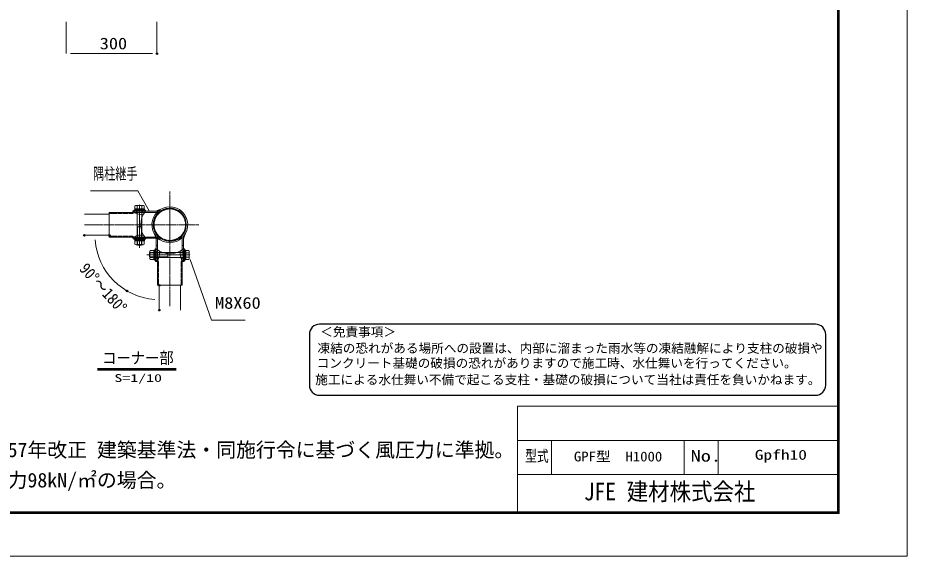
# Model space of a CAD drawing. Units: millimetres, scale not verified. Extents: x -3339 to 3343, y -2363 to 2362.
# Drawn here: x 407 to 3343, y -2363 to -585 of the extents above; entities that cross this region are included whole.
import ezdxf
from ezdxf.enums import TextEntityAlignment as Align

# ---------------------------------------------------------------- set-up
doc = ezdxf.new("R2010")
doc.units = ezdxf.units.MM
doc.header["$LTSCALE"] = 10
doc.header["$PDMODE"] = 32
doc.header["$PDSIZE"] = 5
doc.linetypes.add('USER2', pattern=[0.375, 0.25, -0.125])
doc.linetypes.add('USER3', pattern=[1.125, 0.75, -0.125, 0.125, -0.125])
for name, color, linetype, lineweight in [('0-0_寸法', 7, 'Continuous', 13), ('0-6_0', 7, 'Continuous', 13), ('0-9_EXTCNT-LMEC0', 4, 'Continuous', 25), ('0-C_BN', 4, 'Continuous', 25), ('1-0_D-TTL-TXT', 2, 'Continuous', 25)]:
    doc.layers.add(name, color=color, linetype=linetype, lineweight=lineweight)
doc.layers.add('0-7_DEFPOINTS', color=7, linetype='Continuous')
doc.layers.add('0-F_WAKU', color=7, linetype='Continuous')
doc.styles.add('ＭＳ ゴシック', font='')
doc.styles.get('ＭＳ ゴシック').set_extended_font_data('MS Gothic')

msp = doc.modelspace()

# ---------------------------------------------------------------- linework, layer by layer
at = {"layer": '0-0_寸法'}
for p, q in [((566.29, -598.91), (566.29, -703.39)), ((866.29, -598.91), (866.29, -703.39)), ((581.29, -703.39), (851.29, -703.39))]:
    msp.add_line(p, q, dxfattribs=at)
for points in [[(646.61, -1156.46), (803.04, -1156.46), (841.18, -1222.69)], [(1158.05, -1583.18), (1046.89, -1583.18), (976.25, -1383.23)]]:
    msp.add_lwpolyline(points, dxfattribs=at)
msp.add_arc((874.01, -1303.23), 212.19, 184.05122, 265.94878, dxfattribs=at)
at = {"layer": '0-6_0', "color": 4, "linetype": 'USER3'}
for p, q in [((909.01, -1158.95), (909.01, -1536.76)), ((909.01, -1201.92), (909.01, -1334.54)), ((809.01, -1214.41), (809.01, -1322.45)), ((626.8, -1268.23), (1004.61, -1268.23)), ((962.83, -1368.23), (854.79, -1368.23))]:
    msp.add_line(p, q, dxfattribs=at)
at = {"layer": '0-6_0'}
for p, q in [((787.01, -1227.53), (709.01, -1227.53)), ((709.01, -1227.53), (709.01, -1308.93)), ((787.01, -1223.53), (787.01, -1227.53)), ((829.01, -1220.33), (790.21, -1220.33)), ((790.21, -1227.53), (790.21, -1223.53)), ((790.21, -1227.53), (790.31, -1227.53)), ((791.21, -1227.53), (791.21, -1223.53)), ((822.01, -1218.53), (796.01, -1218.53)), ((796.01, -1222.53), (796.01, -1218.53)), ((822.01, -1222.53), (822.01, -1218.53)), ((866.29, -1227.53), (825.96, -1227.53)), ((829.01, -1223.53), (829.01, -1220.33)), ((870.5, -1223.53), (829.01, -1223.53)), ((862, -1223.53), (879, -1217.43)), ((787.01, -1308.93), (709.01, -1308.93)), ((787.01, -1312.93), (787.01, -1308.93)), ((790.21, -1308.93), (790.31, -1308.93)), ((790.21, -1308.93), (790.21, -1312.93)), ((829.01, -1316.13), (790.21, -1316.13)), ((791.21, -1308.93), (791.21, -1312.93)), ((796.01, -1313.93), (796.01, -1317.93)), ((822.01, -1317.93), (796.01, -1317.93)), ((822.01, -1313.93), (822.01, -1317.93)), ((866.29, -1308.93), (825.96, -1308.93)), ((870.5, -1312.93), (829.01, -1312.93)), ((829.01, -1312.93), (829.01, -1316.13)), ((864.31, -1315.24), (858.21, -1298.24)), ((879, -1319.03), (862, -1312.93)), ((864.31, -1306.74), (864.31, -1348.23)), ((868.31, -1305.22), (868.31, -1351.28)), ((949.71, -1305.22), (949.71, -1351.28)), ((959.81, -1298.24), (953.71, -1315.24)), ((953.71, -1306.74), (953.71, -1348.23)), ((861.11, -1348.23), (861.11, -1387.03)), ((864.31, -1348.23), (861.11, -1348.23)), ((868.31, -1336.9), (864.31, -1336.9)), ((953.71, -1336.9), (949.71, -1336.9)), ((953.71, -1348.23), (956.91, -1348.23)), ((956.91, -1348.23), (956.91, -1387.03)), ((859.31, -1355.23), (859.31, -1381.23)), ((863.31, -1355.23), (859.31, -1355.23)), ((954.71, -1355.23), (958.71, -1355.23)), ((958.71, -1355.23), (958.71, -1381.23)), ((863.31, -1381.23), (859.31, -1381.23)), ((868.31, -1386.03), (864.31, -1386.03)), ((868.31, -1387.03), (864.31, -1387.03)), ((864.31, -1390.23), (868.31, -1390.23)), ((868.31, -1387.03), (868.41, -1387.03)), ((868.31, -1390.23), (868.31, -1468.23)), ((949.71, -1386.03), (953.71, -1386.03)), ((949.71, -1387.03), (949.81, -1387.03)), ((949.71, -1387.03), (953.71, -1387.03)), ((949.71, -1390.23), (949.71, -1468.23)), ((953.71, -1390.23), (949.71, -1390.23)), ((954.71, -1381.23), (958.71, -1381.23)), ((949.71, -1468.23), (868.31, -1468.23)), ((2056.97, -1867.59), (3112.68, -1867.59)), ((2056.97, -1867.59), (2056.97, -2216.34)), ((2056.97, -1980.09), (3112.68, -1980.09)), ((2169.47, -1980.09), (2169.47, -2092.59)), ((2606.43, -1980.09), (2606.43, -2092.59)), ((2718.93, -1980.09), (2718.93, -2092.59)), ((2056.97, -2092.59), (3112.68, -2092.59))]:
    msp.add_line(p, q, dxfattribs=at)
at = {"layer": '0-6_0', "linetype": 'USER2'}
for p, q in [((787.01, -1230.73), (709.01, -1230.73)), ((790.21, -1223.53), (829.01, -1223.53)), ((825.96, -1227.53), (791.21, -1227.53)), ((800.01, -1223.53), (800.01, -1218.53)), ((818.01, -1223.53), (818.01, -1218.53)), ((787.01, -1305.73), (709.01, -1305.73)), ((829.01, -1312.93), (790.21, -1312.93)), ((825.96, -1308.93), (791.21, -1308.93)), ((800.01, -1312.93), (800.01, -1317.93)), ((818.01, -1312.93), (818.01, -1317.93)), ((864.31, -1348.23), (864.31, -1387.03)), ((953.71, -1387.03), (953.71, -1348.23)), ((864.31, -1359.23), (859.31, -1359.23)), ((864.31, -1377.23), (859.31, -1377.23)), ((868.31, -1351.28), (868.31, -1386.03)), ((949.71, -1351.28), (949.71, -1386.03)), ((953.71, -1359.23), (958.71, -1359.23)), ((953.71, -1377.23), (958.71, -1377.23)), ((871.51, -1390.23), (871.51, -1468.23)), ((946.51, -1390.23), (946.51, -1468.23))]:
    msp.add_line(p, q, dxfattribs=at)
at = {"layer": '0-6_0', "color": 4}
for p, q in [((626.8, -1233.23), (709.01, -1233.23)), ((626.8, -1303.23), (709.01, -1303.23)), ((874.01, -1550.44), (874.01, -1468.23)), ((944.01, -1550.44), (944.01, -1468.23))]:
    msp.add_line(p, q, dxfattribs=at)
at = {"layer": '0-6_0', "color": 3}
msp.add_lwpolyline([(-3339.2, 2362.41), (3343.3, 2362.41), (3343.3, -2362.59), (-3339.2, -2362.59)], close=True, dxfattribs=at)
at = {"layer": '0-6_0'}
for points in [[(-3114.2, 2221.78), (3118.3, 2221.78), (3118.3, -2221.97), (-3114.2, -2221.97)], [(-3112.79, 2220.38), (3116.9, 2220.38), (3116.9, -2220.56), (-3112.79, -2220.56)], [(-3111.39, 2218.97), (3115.49, 2218.97), (3115.49, -2219.15), (-3111.39, -2219.15)], [(-3109.98, 2217.56), (3114.08, 2217.56), (3114.08, -2217.75), (-3109.98, -2217.75)], [(-3108.57, 2216.16), (3112.68, 2216.16), (3112.68, -2216.34), (-3108.57, -2216.34)]]:
    msp.add_lwpolyline(points, close=True, dxfattribs=at)
msp.add_circle((909.01, -1268.23), 54.4, dxfattribs=at)
at = {"layer": '0-6_0', "linetype": 'USER2'}
msp.add_circle((909.01, -1268.23), 52, dxfattribs=at)
at = {"layer": '0-6_0'}
for centre, radius, start, end in [((790.21, -1223.53), 3.2, 90, 180), ((787.01, -1227.53), 3.2, 270, 0), ((814.75, -1186.08), 48.17, 239.3794, 278.73256), ((795.01, -1222.53), 1, 270, 0), ((883.45, -1268.23), 70.44, 140.61117, 219.38883), ((823.01, -1222.53), 1, 180, 270), ((909.01, -1268.23), 59, 319.25545, 220.74455), ((909.01, -1268.23), 55, 47.73142, 312.26858), ((787.01, -1308.93), 3.2, 0, 90), ((790.21, -1312.93), 3.2, 180, 270), ((814.75, -1350.39), 48.17, 81.26744, 120.6206), ((795.01, -1313.93), 1, 0, 90), ((823.01, -1313.93), 1, 90, 180), ((909.01, -1268.23), 59, 226.38331, 313.61669), ((909.01, -1293.79), 70.44, 230.61117, 309.38883), ((863.31, -1354.23), 1, 270, 0), ((826.85, -1362.49), 48.17, 329.3794, 8.73256), ((991.16, -1362.49), 48.17, 171.26744, 210.6206), ((954.71, -1354.23), 1, 180, 270), ((864.31, -1387.03), 3.2, 180, 270), ((863.31, -1382.23), 1, 0, 90), ((868.31, -1390.23), 3.2, 0, 90), ((949.71, -1390.23), 3.2, 90, 180), ((954.71, -1382.23), 1, 90, 180), ((953.71, -1387.03), 3.2, 270, 0)]:
    msp.add_arc(centre, radius, start, end, dxfattribs=at)
at = {"layer": '0-6_0', "linetype": 'USER2'}
for centre, start, end in [((796.01, -1223.53), 270, 0), ((822.01, -1223.53), 180, 270), ((796.01, -1312.93), 0, 90), ((822.01, -1312.93), 90, 180), ((864.31, -1355.23), 270, 0), ((864.31, -1381.23), 0, 90), ((953.71, -1355.23), 180, 270), ((953.71, -1381.23), 90, 180)]:
    msp.add_arc(centre, 4, start, end, dxfattribs=at)
at = {"layer": '0-7_DEFPOINTS'}
for p in [(866.29, -703.39), (626.8, -1303.23), (709.01, -1303.23), (874.01, -1468.23), (767.92, -1486.99), (874.01, -1550.44)]:
    msp.add_point(p, dxfattribs=at)
at = {"layer": '0-9_EXTCNT-LMEC0'}
for p, q in [((670.59, -1742.72), (930.05, -1742.72)), ((670.59, -1747.39), (930.05, -1747.39))]:
    msp.add_line(p, q, dxfattribs=at)
at = {"layer": '0-C_BN', "linetype": 'USER3', "lineweight": 13}
for p, q in [((809.01, -1344.58), (809.01, -1200.63)), ((832.66, -1368.23), (976.61, -1368.23))]:
    msp.add_line(p, q, dxfattribs=at)
at = {"layer": '0-C_BN', "lineweight": 13}
for p, q in [((793.01, -1218.53), (793.01, -1215.33)), ((825.01, -1215.33), (793.01, -1215.33)), ((825.01, -1218.53), (793.01, -1218.53)), ((796.01, -1204.33), (794.01, -1205.49)), ((794.01, -1205.49), (794.01, -1215.33)), ((824.01, -1215.33), (794.01, -1215.33)), ((824.01, -1215.33), (794.01, -1215.33)), ((822.01, -1204.33), (796.01, -1204.33)), ((801.01, -1215.33), (801.01, -1333.93)), ((801.51, -1205.49), (801.51, -1215.33)), ((816.5, -1205.49), (816.5, -1215.33)), ((817.01, -1215.33), (817.01, -1333.93)), ((822.01, -1204.33), (824.01, -1205.49)), ((824.01, -1205.49), (824.01, -1215.33)), ((825.01, -1218.53), (825.01, -1215.33)), ((801.01, -1271.13), (802.41, -1275.33)), ((817.01, -1275.33), (801.01, -1275.33)), ((802.41, -1275.33), (802.41, -1335.33)), ((817.01, -1271.13), (815.61, -1275.33)), ((815.61, -1275.33), (815.61, -1335.33)), ((793.01, -1321.13), (793.01, -1317.93)), ((825.01, -1317.93), (793.01, -1317.93)), ((825.01, -1321.13), (793.01, -1321.13)), ((794.01, -1321.13), (794.01, -1332.73)), ((824.01, -1321.13), (794.01, -1321.13)), ((801.51, -1321.13), (801.51, -1332.73)), ((809.01, -1309.03), (809.01, -1332.83)), ((816.51, -1321.13), (816.51, -1332.73)), ((824.01, -1321.13), (824.01, -1332.73)), ((825.01, -1321.13), (825.01, -1317.93)), ((820.56, -1334.13), (797.47, -1334.13)), ((801.01, -1333.93), (802.41, -1335.33)), ((817.01, -1333.93), (801.01, -1333.93)), ((815.61, -1335.33), (802.41, -1335.33)), ((815.61, -1335.33), (817.01, -1333.93)), ((843.31, -1360.23), (841.91, -1361.63)), ((841.91, -1374.83), (841.91, -1361.63)), ((901.91, -1361.63), (841.91, -1361.63)), ((841.91, -1374.83), (843.31, -1376.23)), ((901.91, -1374.83), (841.91, -1374.83)), ((843.11, -1379.79), (843.11, -1356.7)), ((843.31, -1376.23), (843.31, -1360.23)), ((961.91, -1360.23), (843.31, -1360.23)), ((961.91, -1376.23), (843.31, -1376.23)), ((868.21, -1368.23), (844.41, -1368.23)), ((856.11, -1353.23), (844.51, -1353.23)), ((856.11, -1360.73), (844.51, -1360.73)), ((856.11, -1375.73), (844.51, -1375.73)), ((856.11, -1352.23), (859.31, -1352.23)), ((856.11, -1384.23), (856.11, -1352.23)), ((856.11, -1383.23), (856.11, -1353.23)), ((859.31, -1384.23), (859.31, -1352.23)), ((906.11, -1360.23), (901.91, -1361.63)), ((901.91, -1376.23), (901.91, -1360.23)), ((906.11, -1376.23), (901.91, -1374.83)), ((958.71, -1352.23), (961.91, -1352.23)), ((958.71, -1384.23), (958.71, -1352.23)), ((961.91, -1384.23), (961.91, -1352.23)), ((971.75, -1353.23), (961.91, -1353.23)), ((961.91, -1383.23), (961.91, -1353.23)), ((961.91, -1383.23), (961.91, -1353.23)), ((971.75, -1360.74), (961.91, -1360.74)), ((971.75, -1375.73), (961.91, -1375.73)), ((972.91, -1355.23), (971.75, -1353.23)), ((972.91, -1381.23), (972.91, -1355.23)), ((856.11, -1383.23), (844.51, -1383.23)), ((856.11, -1384.23), (859.31, -1384.23)), ((958.71, -1384.23), (961.91, -1384.23)), ((971.75, -1383.23), (961.91, -1383.23)), ((972.91, -1381.23), (971.75, -1383.23))]:
    msp.add_line(p, q, dxfattribs=at)
for centre, radius, start, end in [((797.76, -1211.01), 6.68, 55.79454, 124.20546), ((809.01, -1229.23), 24.9, 72.48215, 107.51785), ((820.26, -1211.01), 6.68, 55.79454, 124.20546), ((797.76, -1328.44), 5.7, 228.86505, 311.13495), ((809.01, -1313.34), 20.79, 248.85295, 291.14705), ((820.26, -1328.44), 5.7, 228.83491, 311.16509), ((848.8, -1356.98), 5.7, 138.86505, 221.13495), ((848.8, -1379.48), 5.7, 138.83491, 221.16509), ((863.9, -1368.23), 20.79, 158.85295, 201.14705), ((966.23, -1356.98), 6.68, 325.79454, 34.20546), ((948.01, -1368.23), 24.9, 342.48215, 17.51785), ((966.23, -1379.48), 6.68, 325.79454, 34.20546)]:
    msp.add_arc(centre, radius, start, end, dxfattribs=at)
at = {"layer": '1-0_D-TTL-TXT'}
for p, q in [((3040.66, -1596.82), (1403.08, -1596.82)), ((1369.6, -1630.3), (1369.6, -1797.7)), ((3074.14, -1797.7), (3074.14, -1630.3)), ((1403.08, -1831.19), (3040.66, -1831.19))]:
    msp.add_line(p, q, dxfattribs=at)
for centre, start, end in [((1403.08, -1630.3), 90, 180), ((3040.66, -1630.3), 0, 90), ((1403.08, -1797.7), 180, 270), ((3040.66, -1797.7), 270, 0)]:
    msp.add_arc(centre, 33.48, start, end, dxfattribs=at)

# ---------------------------------------------------------------- texts
at = {"layer": '0-0_寸法', "style": 'ＭＳ ゴシック'}
for s, width, p in [('300', 1.15, (677.72, -700.79)), ('隅柱継手', 0.7, (655.54, -1130.52)), ('M8X60', 1.15, (1058.39, -1557.24))]:
    msp.add_text(s, height=38.49, dxfattribs=dict(at, width=width)).set_placement(p, align=Align.BOTTOM_LEFT)
at = {"layer": '0-0_寸法', "style": 'ＭＳ ゴシック', "width": 0.9}
msp.add_text('90°～180°', height=38.48, rotation=312.22, dxfattribs=at).set_placement((599.43, -1423.91), align=Align.BOTTOM_LEFT)
at = {"layer": '0-6_0', "style": 'ＭＳ ゴシック'}
for s, width, p in [('型式', 0.75, (2082.04, -2061.76)), ('No.', 1.3, (2628.32, -2061.76))]:
    msp.add_text(s, height=37.88, dxfattribs=dict(at, width=width)).set_placement(p, align=Align.BOTTOM_LEFT)
at = {"layer": '0-9_EXTCNT-LMEC0', "style": 'ＭＳ ゴシック'}
for s, height, width, p in [('コーナー部', 38.49, 0.9, (685.41, -1738.79)), ('S=1/10', 25.66, 1.5, (725.98, -1794.95))]:
    msp.add_text(s, height=height, dxfattribs=dict(at, width=width)).set_placement(p, align=Align.BOTTOM_LEFT)
at = {"layer": '0-F_WAKU', "style": 'ＭＳ ゴシック'}
for s, height, width, p in [('GPF型\u3000H1000', 32.47, 1.1, (2242.87, -2059.46)), ('Gpfh10', 32.47, 1.3, (2839.98, -2053.84)), ('JFE 建材株式会社', 57.7, 0.9, (2275.95, -2195.36))]:
    msp.add_text(s, height=height, dxfattribs=dict(at, width=width)).set_placement(p, align=Align.BOTTOM_LEFT)
at = {"layer": '1-0_D-TTL-TXT', "color": 7, "style": 'ＭＳ ゴシック'}
for s, height, p in [('＜免責事項＞ \u3000\u3000', 30.57, (1405.56, -1646.49)), ('凍結の恐れがある場所への設置は、内部に溜まった雨水等の凍結融解により支柱の破損や', 30.57, (1396.5, -1700.39)), ('コンクリート基礎の破損の恐れがありますので施工時、水仕舞いを行ってください。', 30.57, (1393.75, -1749.56)), ('施工による水仕舞い不備で起こる支柱・基礎の破損について当社は責任を負いかねます。 ', 30.57, (1389.07, -1804.13)), ('（設計条件）風荷重：昭和57年改正 建築基準法・同施行令に基づく風圧力に準拠。', 48.09, (-413.63, -2049.95)), ('（基礎条件）長期許容地耐力98kN/㎡の場合。', 48.09, (-413.63, -2149.95))]:
    msp.add_text(s, height=height, dxfattribs=at).set_placement(p, align=Align.BOTTOM_LEFT)

doc.saveas('drawing.dxf')
